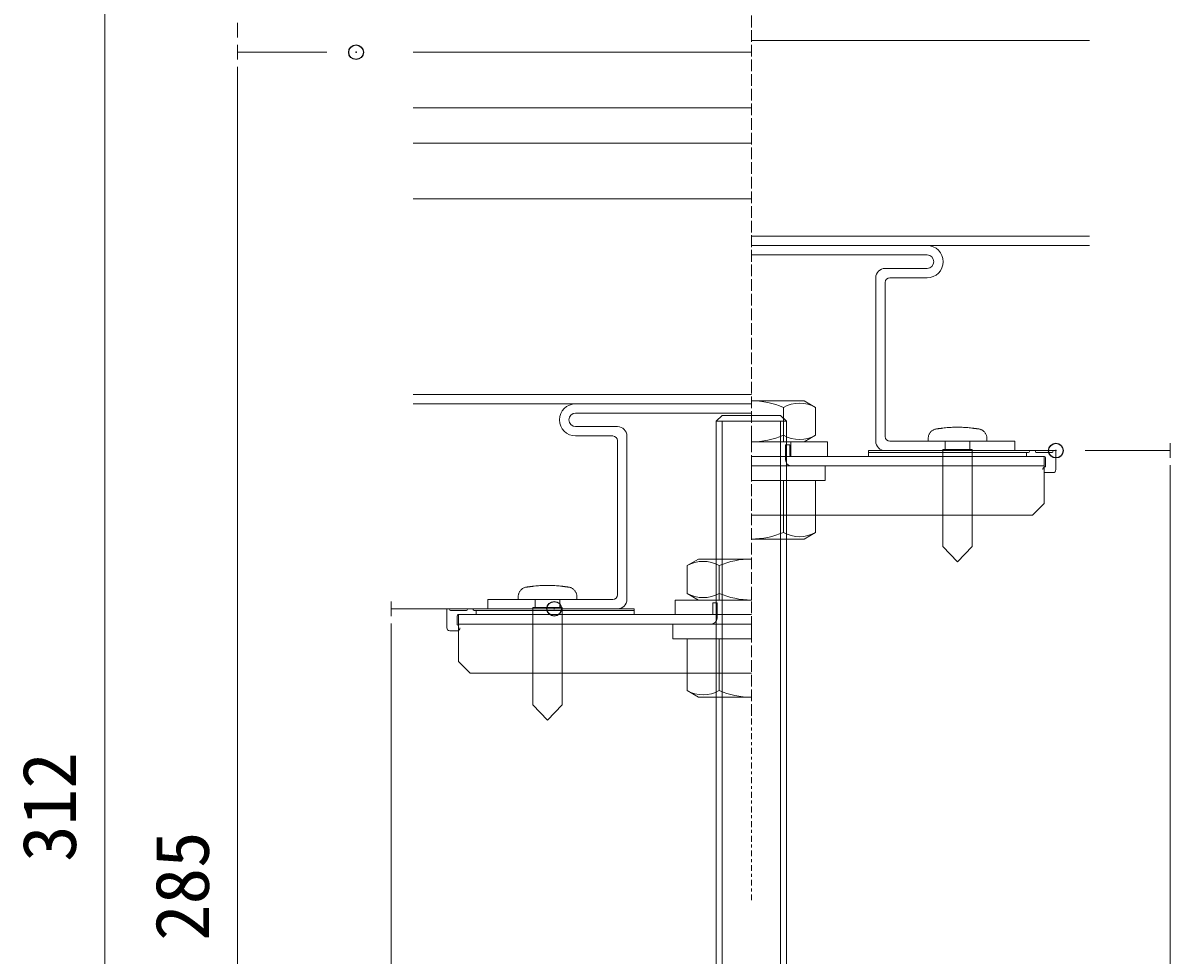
# Model space of a CAD drawing. Units: millimetres, scale not verified. Extents: x -1046 to 854, y -136 to 149.
# Drawn here: x -738.49 to -699.31, y -73.36 to -41.54 of the extents above; entities that cross this region are included whole.
import ezdxf
from ezdxf.enums import TextEntityAlignment as Align

# ---------------------------------------------------------------- set-up
doc = ezdxf.new("R2010")
doc.units = ezdxf.units.MM
doc.header["$PDMODE"] = 32
doc.header["$PDSIZE"] = 0.5
doc.linetypes.add('CHAIN1', pattern=[8, 5, -1, 1, -1])
doc.linetypes.add('DASHED1', pattern=[1.8, 1.2, -0.6])
for name, color, linetype, lineweight in [('0-0_一般', 2, 'Continuous', 9), ('0-1_A10_通り芯寸法', 1, 'Continuous', 9), ('0-2_外形線2', 2, 'Continuous', 9), ('0-4_0', 2, 'Continuous', 9)]:
    doc.layers.add(name, color=color, linetype=linetype, lineweight=lineweight)
doc.layers.add('0-3_作図', color=7, linetype='Continuous')
doc.layers.add('0-5_DEFPOINTS', color=7, linetype='Continuous')
doc.styles.add('ＭＳ ゴシック', font='')
doc.styles.get('ＭＳ ゴシック').set_extended_font_data('MS Gothic')

# ---------------------------------------------------------------- blocks, each defined once
blk = doc.blocks.new('_DOT')
at = {"layer": '0-4_0', "color": 7}
for p, q in [((-2.5, 0), (-5, 0)), ((-1.25, 0), (1.25, 0))]:
    blk.add_line(p, q, dxfattribs=at)
blk = doc.blocks.new('グループ-79-1')
at = {"layer": '0-0_一般'}
for p, q in [((-9832.46, -47870.75), (-9682.46, -47870.75)), ((-9832.46, -47878.75), (-9682.46, -47878.75)), ((-9832.46, -47890.25), (-9796.71, -47890.25)), ((-9832.46, -47898.25), (-9800.71, -47898.25)), ((-9796.71, -47902.25), (-9796.71, -48033.75)), ((-9788.71, -47898.25), (-9788.71, -48037.75)), ((-9907.46, -48037.75), (-9800.71, -48037.75)), ((-9907.46, -48045.75), (-9907.46, -48037.75)), ((-9907.46, -48045.75), (-9796.71, -48045.75))]:
    blk.add_line(p, q, dxfattribs=at)
for centre, radius, start, end in [((-9832.46, -47884.5), 13.75, 90, 270), ((-9832.46, -47884.5), 5.75, 90, 270), ((-9796.71, -47898.25), 8, 0, 90), ((-9800.71, -47902.25), 4, 0, 90), ((-9800.71, -48033.75), 4, 270, 0), ((-9796.71, -48037.75), 8, 270, 0)]:
    blk.add_arc(centre, radius, start, end, dxfattribs=at)
blk = doc.blocks.new('グループ-80-1')
at = {"layer": '0-0_一般', "linetype": 'CHAIN1'}
blk.add_line((-9682.46, -48294.5), (-9682.46, -47516.84), dxfattribs=at)
at = {"layer": '0-0_一般'}
for p, q in [((-9682.46, -47570.75), (-9971.21, -47570.75)), ((-9682.46, -47618.25), (-9971.21, -47618.25)), ((-9682.46, -47648.25), (-9971.21, -47648.25)), ((-9682.46, -47695.75), (-9971.21, -47695.75)), ((-9682.46, -47862.75), (-9971.21, -47862.75)), ((-9682.46, -47870.75), (-9971.21, -47870.75))]:
    blk.add_line(p, q, dxfattribs=at)
blk = doc.blocks.new('グループ-81-1')
at = {"layer": '0-0_一般', "linetype": 'CHAIN1'}
blk.add_line((-9682.46, -48137), (-9682.46, -47359.34), dxfattribs=at)
at = {"layer": '0-0_一般'}
for p, q in [((-9682.46, -47435.75), (-9393.71, -47435.75)), ((-9682.46, -47483.25), (-9393.71, -47483.25)), ((-9682.46, -47513.25), (-9393.71, -47513.25)), ((-9682.46, -47560.75), (-9393.71, -47560.75)), ((-9682.46, -47727.75), (-9393.71, -47727.75)), ((-9682.46, -47735.75), (-9393.71, -47735.75))]:
    blk.add_line(p, q, dxfattribs=at)
blk = doc.blocks.new('グループ-82-1')
at = {"layer": '0-0_一般'}
for p, q in [((-9532.46, -47735.75), (-9682.46, -47735.75)), ((-9532.46, -47743.75), (-9682.46, -47743.75)), ((-9532.46, -47755.25), (-9568.21, -47755.25)), ((-9576.21, -47763.25), (-9576.21, -47902.75)), ((-9568.21, -47767.25), (-9568.21, -47898.75)), ((-9532.46, -47763.25), (-9564.21, -47763.25)), ((-9457.46, -47902.75), (-9564.21, -47902.75)), ((-9457.46, -47910.75), (-9457.46, -47902.75)), ((-9457.46, -47910.75), (-9568.21, -47910.75))]:
    blk.add_line(p, q, dxfattribs=at)
for centre, radius, start, end in [((-9532.46, -47749.5), 13.75, 270, 90), ((-9532.46, -47749.5), 5.75, 270, 90), ((-9568.21, -47763.25), 8, 90, 180), ((-9564.21, -47767.25), 4, 90, 180), ((-9568.21, -47902.75), 8, 180, 270), ((-9564.21, -47898.75), 4, 180, 270)]:
    blk.add_arc(centre, radius, start, end, dxfattribs=at)
blk = doc.blocks.new('グループ-83-1')
at = {"layer": '0-2_外形線2'}
for name in ['グループ-81-1', 'グループ-80-1']:
    blk.add_blockref(name, (0, 0), dxfattribs=at)
at = {"layer": '0-3_作図'}
for name in ['グループ-82-1', 'グループ-79-1']:
    blk.add_blockref(name, (0, 0), dxfattribs=at)
blk = doc.blocks.new('グループ-121-1')
at = {"layer": '0-0_一般'}
for p, q in [((-9582.46, -47910.75), (-9582.46, -47915.75)), ((-9582.46, -47910.75), (-9423.96, -47910.75)), ((-9582.46, -47912.25), (-9447.46, -47912.25)), ((-9582.46, -47915.75), (-9432.22, -47915.75)), ((-9445.71, -47912.25), (-9447.46, -47912.25)), ((-9447.46, -47912.25), (-9447.46, -47915.75)), ((-9440.96, -47910.75), (-9443.96, -47910.75)), ((-9425.71, -47912.25), (-9439.21, -47912.25)), ((-9431.22, -47924.5), (-9431.22, -47916.75)), ((-9423.96, -47910.75), (-9422.46, -47910.75)), ((-9422.46, -47927), (-9422.46, -47910.75)), ((-9431.22, -47929.5), (-9424.96, -47929.5))]:
    blk.add_line(p, q, dxfattribs=at)
for centre, radius, start, end in [((-9445.71, -47911.5), 0.75, 270, 0), ((-9444.21, -47911.5), 0.75, 90, 180), ((-9440.71, -47911.5), 0.75, 0, 90), ((-9439.21, -47911.5), 0.75, 180, 270), ((-9432.22, -47916.75), 1, 0, 90), ((-9425.71, -47911.5), 0.75, 270, 0), ((-9424.21, -47911.5), 0.75, 90, 180), ((-9431.22, -47927), 2.5, 90, 119.79657), ((-9431.22, -47927), 2.5, 240.20343, 270), ((-9424.96, -47927), 2.5, 270, 0)]:
    blk.add_arc(centre, radius, start, end, dxfattribs=at)
at = {"layer": '0-0_一般', "linetype": 'DASHED1'}
blk.add_arc((-9431.22, -47927), 2.5, 119.79657, 240.20343, dxfattribs=at)
blk = doc.blocks.new('グループ-122-1')
at = {"layer": '0-0_一般'}
for p, q in [((-9653.21, -47905.75), (-9649.46, -47905.75)), ((-9653.21, -47918.75), (-9653.21, -47905.75)), ((-9649.46, -47905.75), (-9649.46, -47915)), ((-9648.71, -47915.75), (-9648.71, -47903.25)), ((-9517.04, -47909.75), (-9517.04, -47902.75)), ((-9495.83, -47902.75), (-9495.83, -47909.75)), ((-9648.71, -47915.75), (-9519.46, -47915.75)), ((-9432.46, -47923.75), (-9648.21, -47923.75)), ((-9432.46, -47955.75), (-9442.46, -47965.75)), ((-9682.46, -47965.75), (-9442.46, -47965.75))]:
    blk.add_line(p, q, dxfattribs=at)
for points in [[(-9529.49, -47894.96), (-9529.84, -47895.4), (-9530.16, -47895.86), (-9530.45, -47896.35), (-9530.7, -47896.85), (-9530.92, -47897.36), (-9531.09, -47897.87), (-9531.23, -47898.4), (-9531.33, -47898.91), (-9531.4, -47899.43), (-9531.43, -47899.94), (-9531.43, -47900.25), (-9531.43, -47900.37), (-9531.43, -47900.49), (-9531.43, -47900.61), (-9531.43, -47900.73), (-9531.43, -47900.85), (-9531.43, -47900.97), (-9531.43, -47901.09), (-9531.43, -47901.21), (-9531.43, -47901.33), (-9531.43, -47901.45), (-9531.43, -47901.57), (-9531.43, -47901.69), (-9531.43, -47901.81), (-9531.43, -47901.93), (-9531.43, -47902.05), (-9531.43, -47902.17), (-9531.43, -47902.29), (-9531.43, -47902.42), (-9531.43, -47902.54), (-9531.43, -47902.66), (-9530.85, -47902.75), (-9528.49, -47902.75), (-9526.14, -47902.75), (-9523.79, -47902.75), (-9521.43, -47902.75), (-9519.08, -47902.75), (-9516.73, -47902.75), (-9514.38, -47902.75)], [(-9510.7, -47890.84), (-9511.88, -47890.9), (-9513.05, -47890.97), (-9514.23, -47891.06), (-9515.4, -47891.16), (-9516.58, -47891.27), (-9517.76, -47891.4), (-9518.93, -47891.55), (-9519.19, -47891.58), (-9519.45, -47891.61), (-9519.71, -47891.65), (-9519.97, -47891.68), (-9520.23, -47891.71), (-9520.49, -47891.75), (-9520.75, -47891.78), (-9521.01, -47891.81), (-9521.27, -47891.85), (-9521.53, -47891.88), (-9521.79, -47891.91), (-9522.05, -47891.95), (-9522.31, -47891.98), (-9522.57, -47892.01), (-9522.83, -47892.04), (-9523.09, -47892.08), (-9523.35, -47892.11), (-9523.61, -47892.14), (-9523.87, -47892.18), (-9524.13, -47892.21), (-9524.39, -47892.24), (-9524.82, -47892.31), (-9525.32, -47892.41), (-9525.83, -47892.55), (-9526.33, -47892.73), (-9526.82, -47892.94), (-9527.31, -47893.19), (-9527.79, -47893.48), (-9528.25, -47893.8), (-9528.69, -47894.15), (-9529.1, -47894.54), (-9529.49, -47894.96)], [(-9486.67, -47892.68), (-9487.17, -47892.52), (-9487.67, -47892.38), (-9488.17, -47892.29), (-9488.55, -47892.24), (-9488.81, -47892.2), (-9489.07, -47892.17), (-9489.33, -47892.14), (-9489.59, -47892.1), (-9489.85, -47892.07), (-9490.11, -47892.04), (-9490.37, -47892), (-9490.62, -47891.97), (-9490.88, -47891.94), (-9491.14, -47891.9), (-9491.4, -47891.87), (-9491.66, -47891.84), (-9491.92, -47891.8), (-9492.18, -47891.77), (-9492.44, -47891.74), (-9492.7, -47891.7), (-9492.96, -47891.67), (-9493.22, -47891.64), (-9493.48, -47891.6), (-9493.74, -47891.57), (-9494.23, -47891.51), (-9495.4, -47891.37), (-9496.58, -47891.24), (-9497.76, -47891.13), (-9498.93, -47891.03), (-9500.11, -47890.95), (-9501.29, -47890.88), (-9502.46, -47890.83), (-9503.64, -47890.79), (-9504.82, -47890.76), (-9505.99, -47890.75), (-9507.17, -47890.75), (-9508.35, -47890.77), (-9509.52, -47890.8), (-9510.7, -47890.84)], [(-9481.43, -47902.75), (-9481.43, -47902.63), (-9481.43, -47902.51), (-9481.43, -47902.39), (-9481.43, -47902.26), (-9481.43, -47902.14), (-9481.43, -47902.02), (-9481.43, -47901.9), (-9481.43, -47901.78), (-9481.43, -47901.66), (-9481.43, -47901.54), (-9481.43, -47901.42), (-9481.43, -47901.3), (-9481.43, -47901.18), (-9481.43, -47901.06), (-9481.43, -47900.94), (-9481.43, -47900.82), (-9481.43, -47900.7), (-9481.43, -47900.58), (-9481.43, -47900.46), (-9481.43, -47900.34), (-9481.43, -47900.22), (-9481.44, -47899.81), (-9481.48, -47899.3), (-9481.56, -47898.78), (-9481.67, -47898.26), (-9481.82, -47897.74), (-9482, -47897.23), (-9482.22, -47896.72), (-9482.48, -47896.23), (-9482.78, -47895.75), (-9483.11, -47895.29), (-9483.48, -47894.85), (-9483.87, -47894.44), (-9484.29, -47894.06), (-9484.73, -47893.71), (-9485.2, -47893.4), (-9485.68, -47893.12), (-9486.17, -47892.88), (-9486.67, -47892.68)], [(-9514.38, -47902.75), (-9512.02, -47902.75), (-9509.67, -47902.75), (-9507.32, -47902.75), (-9504.96, -47902.75), (-9502.61, -47902.75), (-9500.26, -47902.75), (-9497.9, -47902.75), (-9495.55, -47902.75), (-9493.2, -47902.75), (-9490.85, -47902.75), (-9488.49, -47902.75), (-9486.14, -47902.75), (-9483.79, -47902.75), (-9481.43, -47902.75), (-9481.43, -47902.75)], [(-9682.46, -47915.75), (-9432.46, -47915.75), (-9432.46, -47955.75)]]:
    blk.add_lwpolyline(points, dxfattribs=at)
blk.add_lwpolyline([(-9493.93, -47909.75), (-9493.93, -47992.6), (-9506.43, -48005.75), (-9518.93, -47992.6), (-9518.93, -47909.75)], close=True, dxfattribs=at)
for centre, radius in [((-9648.71, -47915), 0.75), ((-9648.21, -47918.75), 5)]:
    blk.add_arc(centre, radius, 180, 270, dxfattribs=at)
at = {"layer": '0-4_0'}
for p, q in [((-9682.46, -47868.25), (-9682.46, -47873.93)), ((-9637.46, -47868.25), (-9682.46, -47868.25)), ((-9655.04, -47903.25), (-9655.04, -47873.93)), ((-9627.61, -47873.93), (-9637.46, -47868.25)), ((-9627.61, -47897.56), (-9627.61, -47873.93)), ((-9682.46, -47903.25), (-9682.46, -47897.56)), ((-9627.61, -47903.25), (-9682.46, -47903.25)), ((-9627.61, -47903.25), (-9682.46, -47903.25)), ((-9637.46, -47903.25), (-9682.46, -47903.25)), ((-9627.61, -47897.56), (-9637.46, -47903.25)), ((-9627.61, -47936.25), (-9682.46, -47936.25)), ((-9655.04, -47936.25), (-9655.04, -47980.56)), ((-9627.61, -47936.25), (-9627.61, -47980.56)), ((-9682.46, -47980.56), (-9682.46, -47986.25)), ((-9627.61, -47980.56), (-9637.46, -47986.25)), ((-9637.46, -47986.25), (-9682.46, -47986.25))]:
    blk.add_line(p, q, dxfattribs=at)
blk.add_lwpolyline([(-9617.46, -47915.75), (-9617.46, -47903.25), (-9682.46, -47903.25)], dxfattribs=at)
blk.add_lwpolyline([(-9619.49, -47936.25), (-9619.49, -47923.75), (-9682.46, -47923.75), (-9682.46, -47936.25)], close=True, dxfattribs=at)
for centre, radius, start, end in [((-9682.46, -47937.23), 68.98, 66.57346, 90), ((-9641.32, -47897.68), 27.42, 60.00001, 119.99999), ((-9682.46, -47834.27), 68.98, 270, 293.42654), ((-9641.32, -47873.81), 27.42, 240.00001, 299.99999), ((-9682.46, -47917.27), 68.98, 270, 293.42654), ((-9641.32, -47956.81), 27.42, 240.00001, 299.99999)]:
    blk.add_arc(centre, radius, start, end, dxfattribs=at)
at = {"layer": '0-0_一般'}
blk.add_blockref('グループ-121-1', (0, 0), dxfattribs=at)
blk = doc.blocks.new('グループ-123-1')
at = {"layer": '0-0_一般'}
for p, q in [((-9942.46, -48062), (-9942.46, -48045.75)), ((-9940.96, -48045.75), (-9942.46, -48045.75)), ((-9782.46, -48045.75), (-9940.96, -48045.75)), ((-9939.21, -48047.25), (-9925.71, -48047.25)), ((-9933.7, -48059.5), (-9933.7, -48051.75)), ((-9782.46, -48050.75), (-9932.7, -48050.75)), ((-9923.96, -48045.75), (-9920.96, -48045.75)), ((-9919.21, -48047.25), (-9917.46, -48047.25)), ((-9917.46, -48047.25), (-9917.46, -48050.75)), ((-9782.46, -48047.25), (-9917.46, -48047.25)), ((-9782.46, -48045.75), (-9782.46, -48050.75)), ((-9933.7, -48064.5), (-9939.96, -48064.5))]:
    blk.add_line(p, q, dxfattribs=at)
for centre, radius, start, end in [((-9940.71, -48046.5), 0.75, 0, 90), ((-9939.21, -48046.5), 0.75, 180, 270), ((-9932.7, -48051.75), 1, 90, 180), ((-9925.71, -48046.5), 0.75, 270, 0), ((-9924.21, -48046.5), 0.75, 90, 180), ((-9920.71, -48046.5), 0.75, 0, 90), ((-9919.21, -48046.5), 0.75, 180, 270), ((-9939.96, -48062), 2.5, 180, 270), ((-9933.7, -48062), 2.5, 60.20343, 90), ((-9933.7, -48062), 2.5, 270, 299.79657)]:
    blk.add_arc(centre, radius, start, end, dxfattribs=at)
at = {"layer": '0-0_一般', "linetype": 'DASHED1'}
blk.add_arc((-9933.7, -48062), 2.5, 299.79657, 60.20343, dxfattribs=at)
blk = doc.blocks.new('グループ-124-1')
at = {"layer": '0-0_一般'}
for p, q in [((-9867.04, -48044.75), (-9867.04, -48037.75)), ((-9845.83, -48037.75), (-9845.83, -48044.75)), ((-9715.46, -48040.75), (-9715.46, -48050)), ((-9711.71, -48040.75), (-9715.46, -48040.75)), ((-9711.71, -48053.75), (-9711.71, -48040.75)), ((-9932.46, -48050.75), (-9932.46, -48090.75)), ((-9932.46, -48050.75), (-9682.46, -48050.75)), ((-9716.21, -48050.75), (-9747.46, -48050.75)), ((-9932.46, -48058.75), (-9716.71, -48058.75)), ((-9920.46, -48058.75), (-9918.72, -48058.75)), ((-9932.46, -48090.75), (-9922.46, -48100.75)), ((-9922.46, -48100.75), (-9682.46, -48100.75))]:
    blk.add_line(p, q, dxfattribs=at)
for points in [[(-9879.49, -48029.95), (-9879.84, -48030.4), (-9880.16, -48030.86), (-9880.45, -48031.35), (-9880.7, -48031.85), (-9880.92, -48032.36), (-9881.09, -48032.87), (-9881.23, -48033.39), (-9881.33, -48033.91), (-9881.4, -48034.43), (-9881.43, -48034.94), (-9881.43, -48035.25), (-9881.43, -48035.37), (-9881.43, -48035.49), (-9881.43, -48035.61), (-9881.43, -48035.73), (-9881.43, -48035.85), (-9881.43, -48035.97), (-9881.43, -48036.09), (-9881.43, -48036.21), (-9881.43, -48036.33), (-9881.43, -48036.45), (-9881.43, -48036.57), (-9881.43, -48036.69), (-9881.43, -48036.81), (-9881.43, -48036.93), (-9881.43, -48037.05), (-9881.43, -48037.17), (-9881.43, -48037.29), (-9881.43, -48037.41), (-9881.43, -48037.53), (-9881.43, -48037.66), (-9880.85, -48037.75), (-9878.49, -48037.75), (-9876.14, -48037.75), (-9873.79, -48037.75), (-9871.43, -48037.75), (-9869.08, -48037.75), (-9866.73, -48037.75), (-9864.38, -48037.75)], [(-9860.7, -48025.84), (-9861.88, -48025.9), (-9863.05, -48025.97), (-9864.23, -48026.06), (-9865.4, -48026.16), (-9866.58, -48026.27), (-9867.76, -48026.4), (-9868.93, -48026.55), (-9869.19, -48026.58), (-9869.45, -48026.61), (-9869.71, -48026.65), (-9869.97, -48026.68), (-9870.23, -48026.71), (-9870.49, -48026.74), (-9870.75, -48026.78), (-9871.01, -48026.81), (-9871.27, -48026.84), (-9871.53, -48026.88), (-9871.79, -48026.91), (-9872.05, -48026.94), (-9872.31, -48026.98), (-9872.57, -48027.01), (-9872.83, -48027.04), (-9873.09, -48027.08), (-9873.35, -48027.11), (-9873.61, -48027.14), (-9873.87, -48027.18), (-9874.13, -48027.21), (-9874.39, -48027.24), (-9874.82, -48027.31), (-9875.32, -48027.41), (-9875.83, -48027.55), (-9876.33, -48027.73), (-9876.82, -48027.94), (-9877.31, -48028.19), (-9877.79, -48028.48), (-9878.25, -48028.8), (-9878.69, -48029.15), (-9879.1, -48029.54), (-9879.49, -48029.95)], [(-9836.67, -48027.68), (-9837.17, -48027.51), (-9837.67, -48027.38), (-9838.17, -48027.29), (-9838.55, -48027.23), (-9838.81, -48027.2), (-9839.07, -48027.17), (-9839.33, -48027.14), (-9839.59, -48027.1), (-9839.85, -48027.07), (-9840.11, -48027.04), (-9840.37, -48027), (-9840.62, -48026.97), (-9840.88, -48026.94), (-9841.14, -48026.9), (-9841.4, -48026.87), (-9841.66, -48026.84), (-9841.92, -48026.8), (-9842.18, -48026.77), (-9842.44, -48026.74), (-9842.7, -48026.7), (-9842.96, -48026.67), (-9843.22, -48026.64), (-9843.48, -48026.6), (-9843.74, -48026.57), (-9844.23, -48026.51), (-9845.4, -48026.37), (-9846.58, -48026.24), (-9847.76, -48026.13), (-9848.93, -48026.03), (-9850.11, -48025.95), (-9851.29, -48025.88), (-9852.46, -48025.83), (-9853.64, -48025.79), (-9854.82, -48025.76), (-9855.99, -48025.75), (-9857.17, -48025.75), (-9858.35, -48025.76), (-9859.52, -48025.79), (-9860.7, -48025.84)], [(-9831.43, -48037.75), (-9831.43, -48037.62), (-9831.43, -48037.5), (-9831.43, -48037.38), (-9831.43, -48037.26), (-9831.43, -48037.14), (-9831.43, -48037.02), (-9831.43, -48036.9), (-9831.43, -48036.78), (-9831.43, -48036.66), (-9831.43, -48036.54), (-9831.43, -48036.42), (-9831.43, -48036.3), (-9831.43, -48036.18), (-9831.43, -48036.06), (-9831.43, -48035.94), (-9831.43, -48035.82), (-9831.43, -48035.7), (-9831.43, -48035.58), (-9831.43, -48035.46), (-9831.43, -48035.34), (-9831.43, -48035.22), (-9831.44, -48034.81), (-9831.48, -48034.3), (-9831.56, -48033.78), (-9831.67, -48033.26), (-9831.82, -48032.74), (-9832, -48032.23), (-9832.22, -48031.72), (-9832.48, -48031.22), (-9832.78, -48030.74), (-9833.11, -48030.28), (-9833.48, -48029.85), (-9833.87, -48029.44), (-9834.29, -48029.06), (-9834.73, -48028.71), (-9835.2, -48028.4), (-9835.68, -48028.12), (-9836.17, -48027.88), (-9836.67, -48027.68)], [(-9864.38, -48037.75), (-9862.02, -48037.75), (-9859.67, -48037.75), (-9857.32, -48037.75), (-9854.96, -48037.75), (-9852.61, -48037.75), (-9850.26, -48037.75), (-9847.9, -48037.75), (-9845.55, -48037.75), (-9843.2, -48037.75), (-9840.85, -48037.75), (-9838.49, -48037.75), (-9836.14, -48037.75), (-9833.79, -48037.75), (-9831.43, -48037.75), (-9831.43, -48037.75)]]:
    blk.add_lwpolyline(points, dxfattribs=at)
blk.add_lwpolyline([(-9843.93, -48044.75), (-9843.93, -48127.59), (-9856.43, -48140.75), (-9868.93, -48127.59), (-9868.93, -48044.75)], close=True, dxfattribs=at)
for centre, radius in [((-9716.71, -48053.75), 5), ((-9716.21, -48050), 0.75)]:
    blk.add_arc(centre, radius, 270, 0, dxfattribs=at)
at = {"layer": '0-4_0'}
for p, q in [((-9737.31, -48008.93), (-9727.46, -48003.25)), ((-9682.46, -48003.25), (-9727.46, -48003.25)), ((-9682.46, -48008.93), (-9682.46, -48003.25)), ((-9737.31, -48032.56), (-9737.31, -48008.93)), ((-9709.88, -48038.25), (-9709.88, -48008.93)), ((-9737.31, -48032.56), (-9727.46, -48038.25)), ((-9682.46, -48032.56), (-9682.46, -48038.25)), ((-9747.46, -48038.25), (-9747.46, -48050.75)), ((-9682.46, -48038.25), (-9747.46, -48038.25)), ((-9682.46, -48038.25), (-9727.46, -48038.25)), ((-9737.31, -48071.25), (-9737.31, -48115.56)), ((-9682.46, -48071.25), (-9737.31, -48071.25)), ((-9709.88, -48071.25), (-9709.88, -48115.56)), ((-9737.31, -48115.56), (-9727.46, -48121.25)), ((-9682.46, -48121.25), (-9727.46, -48121.25)), ((-9682.46, -48121.25), (-9682.46, -48115.56))]:
    blk.add_line(p, q, dxfattribs=at)
blk.add_lwpolyline([(-9682.46, -48058.75), (-9749.49, -48058.75), (-9749.49, -48071.25), (-9682.46, -48071.25)], close=True, dxfattribs=at)
for centre, radius, start, end in [((-9682.46, -48072.22), 68.98, 90, 113.42654), ((-9723.6, -48032.68), 27.42, 60.00001, 119.99999), ((-9723.6, -48008.81), 27.42, 240.00001, 299.99999), ((-9682.46, -47969.27), 68.98, 246.57346, 270), ((-9723.6, -48091.81), 27.42, 240.00001, 299.99999), ((-9682.46, -48052.27), 68.98, 246.57346, 270)]:
    blk.add_arc(centre, radius, start, end, dxfattribs=at)
at = {"layer": '0-0_一般'}
blk.add_blockref('グループ-123-1', (0, 0), dxfattribs=at)

msp = doc.modelspace()

# ---------------------------------------------------------------- linework, layer by layer
at = {"layer": '0-0_一般'}
for p, q in [((-714.812, -55.137), (-714.612, -54.937)), ((-714.812, -55.137), (-714.812, -82.737)), ((-714.612, -54.937), (-712.612, -54.937)), ((-714.612, -55.137), (-714.612, -97.397)), ((-712.612, -54.937), (-712.412, -55.137)), ((-712.612, -55.137), (-712.612, -97.397))]:
    msp.add_line(p, q, dxfattribs=at)
msp.add_lwpolyline([(-714.812, -55.137), (-712.412, -55.137), (-712.412, -82.737)], dxfattribs=at)
at = {"layer": '0-1_A10_通り芯寸法'}
for p, q in [((-735.69, -38.137), (-735.69, -98.537)), ((-728.112, -42.537), (-731.154, -42.537)), ((-728.112, -42.537), (-731.154, -42.537)), ((-731.154, -43.537), (-731.154, -98.537)), ((-702.212, -56.137), (-699.314, -56.137)), ((-699.314, -57.137), (-699.314, -98.537)), ((-721.344, -61.537), (-725.914, -61.537)), ((-725.914, -62.537), (-725.914, -98.537))]:
    msp.add_line(p, q, dxfattribs=at)
at = {"layer": '0-5_DEFPOINTS'}
for p in [(-727.112, -42.537), (-703.212, -56.137), (-720.344, -61.537)]:
    msp.add_point(p, dxfattribs=at)

# ---------------------------------------------------------------- block references
at = {"layer": '0-1_A10_通り芯寸法', "xscale": 0.1999878, "yscale": 0.1999878}
for p, rotation in [((-731.154, -42.537), 270), ((-731.154, -42.537), 90), ((-699.314, -56.137), 90), ((-725.914, -61.537), 90)]:
    msp.add_blockref('_DOT', p, dxfattribs=dict(at, rotation=rotation))
at = {"layer": '0-2_外形線2', "xscale": 0.04, "yscale": 0.04}
msp.add_blockref('グループ-83-1', (-326.314, 1860.293), dxfattribs=at)
at = {"layer": '0-3_作図', "xscale": 0.04, "yscale": 0.04}
for name in ['グループ-122-1', 'グループ-124-1']:
    msp.add_blockref(name, (-326.314, 1860.293), dxfattribs=at)

# ---------------------------------------------------------------- texts
at = {"layer": '0-1_A10_通り芯寸法', "style": 'ＭＳ ゴシック'}
for s, p in [('312', (-736.123, -70.175)), ('285', (-731.587, -72.875))]:
    msp.add_text(s, height=1.833, rotation=90, dxfattribs=at).set_placement(p, align=Align.BOTTOM_LEFT)

doc.saveas('drawing.dxf')
